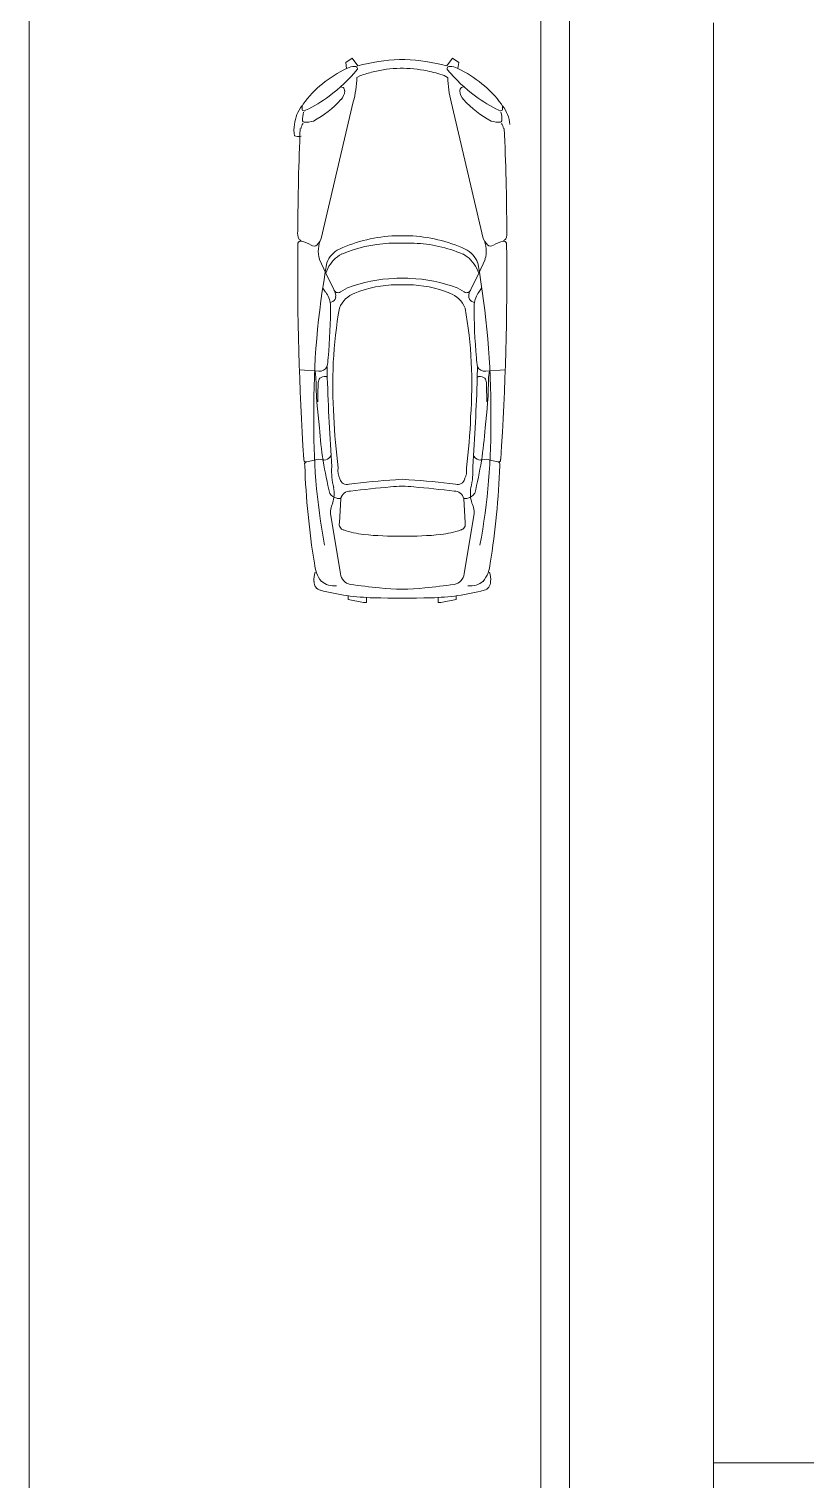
# Model space of a CAD drawing. Header units: metres. Extents: x -686 to 211, y -481 to 125.
# Drawn here: x -297.96 to -291.22, y -447.01 to -434.41 of the extents above; entities that cross this region are included whole.
import ezdxf

# ---------------------------------------------------------------- set-up
doc = ezdxf.new("R2010")
doc.units = ezdxf.units.M
doc.layers.add('FLOATINGWINDOWS', color=2, linetype='Continuous', plot=False)
doc.layers.add('katastr', color=3, linetype='Continuous')
doc.layers.add('ZARIZOVAKY', color=251, linetype='Continuous')
doc.layers.add('T_stafaz', color=253, linetype='Continuous', lineweight=9)

msp = doc.modelspace()

# ---------------------------------------------------------------- linework, layer by layer
at = {"layer": 'FLOATINGWINDOWS', "linetype": 'Continuous', "lineweight": 0}
msp.add_lwpolyline([(-263.174, -319.582), (-297.964, -319.582), (-297.964, -478.882), (-263.174, -478.882)], close=True, dxfattribs=at)
at = {"layer": 'katastr', "linetype": 'Continuous', "lineweight": 0}
for p, q in [((-293.521, -421.858), (-293.521, -453.491)), ((-293.271, -421.858), (-293.271, -453.491)), ((-292.021, -434.356), (-292.021, -453.491))]:
    msp.add_line(p, q, dxfattribs=at)
at = {"layer": 'T_stafaz', "linetype": 'Continuous'}
for p, q in [((-295.214, -434.701), (-295.16, -434.663)), ((-295.16, -434.663), (-295.109, -434.73)), ((-294.287, -434.663), (-294.338, -434.73)), ((-294.233, -434.701), (-294.287, -434.663)), ((-295.208, -434.754), (-295.214, -434.701)), ((-295.2, -434.75), (-295.208, -434.754)), ((-294.7, -434.674), (-294.747, -434.674)), ((-294.247, -434.75), (-294.24, -434.754)), ((-294.24, -434.754), (-294.233, -434.701)), ((-295.258, -434.912), (-295.26, -434.912)), ((-295.087, -434.815), (-295.118, -434.831)), ((-294.36, -434.815), (-294.33, -434.831)), ((-294.19, -434.912), (-294.187, -434.912)), ((-295.427, -436.228), (-295.149, -435.043)), ((-294.02, -436.228), (-294.299, -435.043)), ((-295.463, -436.284), (-295.439, -436.256)), ((-293.984, -436.284), (-294.008, -436.256)), ((-295.388, -436.53), (-295.442, -436.41)), ((-294.06, -436.53), (-294.005, -436.41)), ((-295.37, -436.489), (-295.388, -436.53)), ((-295.388, -436.53), (-295.318, -436.67)), ((-294.06, -436.53), (-294.129, -436.67)), ((-294.077, -436.489), (-294.06, -436.53)), ((-295.389, -436.694), (-295.412, -436.66)), ((-295.305, -436.701), (-295.312, -436.683)), ((-295.2, -436.658), (-295.261, -436.692)), ((-294.674, -436.631), (-294.773, -436.631)), ((-294.247, -436.658), (-294.186, -436.692)), ((-294.143, -436.701), (-294.135, -436.683)), ((-294.058, -436.694), (-294.035, -436.66)), ((-295.341, -436.781), (-295.35, -436.783)), ((-295.3, -436.721), (-295.305, -436.701)), ((-295.302, -436.741), (-295.3, -436.721)), ((-294.147, -436.721), (-294.143, -436.701)), ((-294.145, -436.741), (-294.147, -436.721)), ((-294.107, -436.781), (-294.097, -436.783)), ((-295.448, -437.38), (-295.614, -437.369)), ((-295.473, -437.434), (-295.481, -437.376)), ((-295.376, -437.437), (-295.377, -437.342)), ((-294.072, -437.437), (-294.07, -437.342)), ((-293.999, -437.38), (-293.833, -437.369)), ((-293.975, -437.434), (-293.966, -437.376)), ((-295.577, -438.145), (-295.575, -438.163)), ((-295.57, -438.2), (-295.572, -438.181)), ((-295.565, -438.172), (-295.553, -438.167)), ((-295.553, -438.167), (-295.561, -438.168)), ((-295.553, -438.167), (-295.486, -438.152)), ((-295.417, -438.149), (-295.404, -438.151)), ((-295.349, -438.125), (-295.343, -438.116)), ((-294.098, -438.125), (-294.105, -438.116)), ((-294.03, -438.149), (-294.043, -438.151)), ((-293.894, -438.167), (-293.962, -438.152)), ((-293.883, -438.172), (-293.894, -438.167)), ((-293.894, -438.167), (-293.886, -438.168)), ((-293.877, -438.2), (-293.876, -438.181)), ((-293.87, -438.145), (-293.872, -438.163)), ((-295.258, -438.488), (-295.269, -438.695)), ((-295.262, -438.484), (-295.257, -438.483)), ((-294.186, -438.484), (-294.19, -438.483)), ((-294.189, -438.488), (-294.179, -438.695)), ((-295.345, -438.632), (-295.26, -439.14)), ((-294.102, -438.632), (-294.187, -439.14)), ((-294.73, -438.813), (-294.718, -438.813)), ((-295.192, -439.329), (-295.192, -439.362)), ((-294.256, -439.329), (-294.255, -439.362)), ((-295.192, -439.362), (-295.059, -439.387)), ((-295.059, -439.387), (-295.035, -439.388)), ((-295.035, -439.388), (-295.034, -439.345)), ((-294.413, -439.388), (-294.413, -439.345)), ((-294.389, -439.387), (-294.413, -439.388)), ((-294.255, -439.362), (-294.389, -439.387))]:
    msp.add_line(p, q, dxfattribs=at)
for centre, radius, start, end in [((-294.798, -435.64), 0.976, 114.8297, 143.7323), ((-296.243, -433.807), 1.479, 306.7205, 319.7557), ((-295.141, -434.863), 0.128, 88.4875, 117.6005), ((-295.132, -434.755), 0.02, 337.8521, 105.735), ((-294.681, -436.3), 1.627, 92.3378, 105.2727), ((-294.748, -435.763), 1.007, 103.176, 109.6602), ((-294.725, -435.776), 1.025, 77.7119, 104.2421), ((-294.767, -436.3), 1.627, 74.7272, 87.6622), ((-294.699, -435.763), 1.007, 70.3399, 79.0052), ((-294.315, -434.755), 0.02, 74.2649, 202.1479), ((-293.204, -433.807), 1.479, 220.2443, 233.2794), ((-294.306, -434.863), 0.128, 62.3994, 91.5124), ((-294.65, -435.64), 0.976, 36.2676, 65.1702), ((-295.258, -434.946), 0.0338, 52.9355, 89.1456), ((-295.256, -434.945), 0.0322, 356.5222, 55.8951), ((-296.122, -434.792), 1.005, 345.5559, 357.7894), ((-293.325, -434.792), 1.005, 182.2106, 194.444), ((-294.192, -434.945), 0.0322, 124.1048, 183.4777), ((-294.189, -434.946), 0.0338, 90.8543, 127.0644), ((-296.077, -434.037), 1.195, 295.5057, 306.9575), ((-295.886, -434.461), 0.844, 297.5825, 318.3151), ((-295.344, -434.94), 0.121, 316.9667, 356.2525), ((-294.103, -434.94), 0.121, 183.7474, 223.0332), ((-293.561, -434.461), 0.844, 221.6848, 242.4174), ((-293.37, -434.037), 1.195, 233.0424, 244.4942), ((-295.338, -435.272), 0.323, 142.9714, 173.9111), ((-295.519, -435.099), 0.075, 150.8574, 190.6767), ((-295.576, -435.094), 0.026, 228.4074, 301.0196), ((-295.373, -435.193), 0.216, 163.3488, 183.7943), ((-293.872, -435.094), 0.026, 238.9803, 311.5925), ((-294.074, -435.193), 0.216, 356.2056, 16.6512), ((-293.928, -435.099), 0.075, 349.3232, 29.1426), ((-294.11, -435.272), 0.323, 6.0888, 37.0286), ((-295.365, -435.294), 0.299, 169.1351, 188.5537), ((-273.833, -436.247), 21.798, 177.4392, 179.7854), ((-295.54, -435.272), 0.0613, 135.4206, 181.4636), ((-295.574, -435.205), 0.015, 188.7209, 264.9868), ((-295.576, -434.91), 0.31, 270.2228, 285.1349), ((-293.871, -434.91), 0.31, 254.865, 269.7771), ((-293.874, -435.205), 0.015, 275.0131, 351.279), ((-293.907, -435.272), 0.0613, 358.5363, 44.5793), ((-315.614, -436.247), 21.798, 0.2145, 2.5607), ((-295.624, -435.199), 0.144, 255.2799, 278.5233), ((-295.5, -436.183), 0.132, 172.5041, 201.6403), ((-293.947, -436.183), 0.132, 338.3596, 7.4958), ((-271.376, -436.543), 24.255, 179.354, 183.7869), ((-295.601, -436.281), 0.0305, 92.0472, 157.276), ((-295.507, -436.127), 0.156, 221.9131, 232.4855), ((-295.67, -436.544), 0.301, 58.8142, 76.8586), ((-295.49, -436.252), 0.0422, 234.5993, 310.1115), ((-295.22, -436.336), 0.233, 152.3164, 198.2766), ((-294.726, -437.528), 1.325, 92.4841, 114.2316), ((-294.787, -437.443), 1.174, 92.6319, 113.1374), ((-294.723, -439.457), 3.189, 88.1797, 92.1309), ((-294.724, -438.762), 2.558, 88.6561, 91.3439), ((-294.721, -437.528), 1.325, 65.7684, 87.5158), ((-294.66, -437.443), 1.174, 66.8625, 88.105), ((-294.227, -436.336), 0.233, 341.7233, 27.6835), ((-293.957, -436.252), 0.0422, 229.8884, 305.4006), ((-293.777, -436.544), 0.301, 103.1413, 121.1857), ((-318.071, -436.543), 24.255, 356.213, 0.6459), ((-293.941, -436.127), 0.156, 307.5144, 318.0868), ((-293.847, -436.281), 0.0305, 22.7239, 87.9528), ((-295.185, -436.505), 0.203, 114.6754, 161.228), ((-295.119, -436.61), 0.279, 117.6278, 154.2751), ((-294.328, -436.61), 0.279, 25.7248, 62.3721), ((-294.262, -436.505), 0.203, 18.7719, 65.3245), ((-288.453, -437.701), 7.039, 169.6709, 180.5235), ((-300.994, -437.701), 7.039, 359.4765, 10.329), ((-295.282, -436.662), 0.037, 192.4381, 304.5155), ((-294.748, -437.833), 1.259, 91.7957, 111.0452), ((-294.761, -437.64), 1.01, 90.6922, 111.7245), ((-294.724, -437.338), 0.766, 85.2142, 94.7858), ((-294.686, -437.64), 1.01, 68.2754, 89.3077), ((-294.699, -437.833), 1.259, 68.9547, 88.2042), ((-294.165, -436.662), 0.037, 235.4844, 347.5618), ((-295.606, -436.841), 0.263, 9.2932, 34.2313), ((-300.141, -436.826), 4.794, 354.744, 0.3206), ((-295.352, -436.731), 0.0512, 282.961, 348.5995), ((-295.049, -436.925), 0.239, 110.9922, 157.2406), ((-294.398, -436.925), 0.239, 22.7593, 69.0077), ((-294.095, -436.731), 0.0512, 191.4004, 257.039), ((-293.841, -436.841), 0.263, 145.7686, 170.7067), ((-289.306, -436.826), 4.794, 179.6793, 185.2559), ((-291.519, -437.495), 3.808, 169.9818, 184.2337), ((-297.928, -437.495), 3.808, 355.7662, 10.0182), ((-295.689, -437.264), 0.321, 345.9474, 359.8594), ((-293.759, -437.264), 0.321, 180.1405, 194.0525), ((-291.73, -437.398), 3.743, 180.5471, 187.2704), ((-295.438, -437.313), 0.0675, 261.2589, 334.3229), ((-295.384, -437.534), 0.109, 93.0287, 121.111), ((-295.388, -437.437), 0.012, 357.9013, 100.4649), ((-271.291, -436.609), 24.098, 181.969, 183.8119), ((-318.156, -436.609), 24.098, 356.188, 358.0309), ((-294.06, -437.437), 0.012, 79.535, 182.0986), ((-294.01, -437.313), 0.0675, 205.677, 278.741), ((-294.063, -437.534), 0.109, 58.8889, 86.9712), ((-297.717, -437.398), 3.743, 352.7295, 359.4528), ((-285.818, -437.765), 9.64, 178.3027, 179.291), ((-295.327, -437.502), 0.129, 151.3781, 169.6297), ((-294.12, -437.502), 0.129, 10.3703, 28.6218), ((-303.629, -437.765), 9.64, 0.7089, 1.6972), ((-289.971, -437.876), 5.521, 178.8535, 190.595), ((-290.179, -437.574), 5.142, 182.2558, 187.2125), ((-299.268, -437.574), 5.142, 352.7875, 357.7441), ((-299.476, -437.876), 5.521, 349.4049, 1.1464), ((-292.118, -437.632), 3.334, 184.1243, 194.0705), ((-297.329, -437.632), 3.334, 345.9294, 355.8756), ((-295.564, -438.154), 0.0141, 215.5531, 279.9935), ((-295.524, -438.212), 0.0566, 135.4507, 146.7826), ((-295.446, -438.267), 0.122, 76.1972, 108.9222), ((-295.402, -438.085), 0.0664, 268.2283, 323.3042), ((-294.045, -438.085), 0.0664, 216.6957, 271.7716), ((-294.001, -438.267), 0.122, 71.0777, 103.8027), ((-293.884, -438.154), 0.0141, 260.0065, 324.4469), ((-293.923, -438.212), 0.0566, 33.2173, 44.5492), ((-288.879, -437.968), 6.695, 181.9857, 189.281), ((-294.763, -438.247), 0.574, 176.3923, 194.5037), ((-295.133, -438.245), 0.149, 170.0915, 208.1492), ((-295.206, -438.303), 0.0604, 192.0784, 289.3125), ((-294.724, -438.819), 0.5, 83.3823, 96.6177), ((-294.241, -438.303), 0.0604, 250.6874, 347.9215), ((-294.314, -438.245), 0.149, 331.8507, 9.9084), ((-294.684, -438.247), 0.574, 345.4962, 3.6077), ((-300.568, -437.968), 6.695, 350.7189, 358.0142), ((-295.271, -438.388), 0.0968, 213.9267, 257.1255), ((-295.593, -438.442), 0.278, 342.4474, 10.6033), ((-295.176, -438.505), 0.0836, 87.6999, 168.1808), ((-293.995, -448.946), 10.653, 94.2344, 96.4199), ((-294.184, -446.389), 8.029, 94.5754, 97.072), ((-294.724, -439.055), 0.677, 81.4052, 98.5948), ((-295.453, -448.946), 10.653, 83.58, 85.7655), ((-295.263, -446.389), 8.029, 82.9279, 85.4245), ((-294.271, -438.505), 0.0836, 11.8192, 92.3001), ((-294.176, -438.388), 0.0968, 282.8744, 326.0733), ((-293.854, -438.442), 0.278, 169.3966, 197.5525), ((-295.179, -438.606), 0.168, 151.7463, 189.0441), ((-295.272, -438.378), 0.107, 258.9107, 275.6667), ((-294.175, -438.378), 0.107, 264.3333, 281.0892), ((-294.268, -438.606), 0.168, 350.9558, 28.2536), ((-295.22, -438.71), 0.0506, 163.1564, 256.4485), ((-294.227, -438.71), 0.0506, 283.5515, 16.8435), ((-294.962, -437.956), 0.847, 251.4013, 263.4719), ((-294.769, -436.027), 2.786, 264.0498, 270.8181), ((-294.678, -436.027), 2.786, 269.1818, 275.9501), ((-294.485, -437.956), 0.847, 276.5281, 288.5986), ((-295.201, -439.028), 0.286, 183.9743, 218.1668), ((-294.246, -439.028), 0.286, 321.8331, 356.0256), ((-295.299, -439.187), 0.192, 161.3745, 185.6441), ((-295.152, -439.126), 0.109, 187.2619, 257.7224), ((-294.295, -439.126), 0.109, 282.2775, 352.738), ((-294.148, -439.187), 0.192, 354.3558, 18.6254), ((-295.414, -439.209), 0.076, 178.2199, 254.4606), ((-294.922, -437.314), 2.034, 255.3913, 268.5729), ((-295.312, -439.061), 0.183, 231.4972, 275.8081), ((-294.036, -430.221), 9.083, 262.7945, 264.4151), ((-294.724, -437.75), 1.524, 262.5874, 277.4126), ((-295.411, -430.221), 9.083, 275.5848, 277.2054), ((-294.525, -437.314), 2.034, 271.427, 284.6087), ((-294.135, -439.061), 0.183, 264.1918, 308.5027), ((-294.033, -439.209), 0.076, 285.5393, 1.7801), ((-294.724, -431.097), 8.254, 268.2719, 271.7281)]:
    msp.add_arc(centre, radius, start, end, dxfattribs=at)
at = {"layer": 'ZARIZOVAKY', "linetype": 'Continuous', "lineweight": 0}
msp.add_line((-292.021, -446.856), (-269.021, -446.856), dxfattribs=at)

doc.saveas('drawing.dxf')
